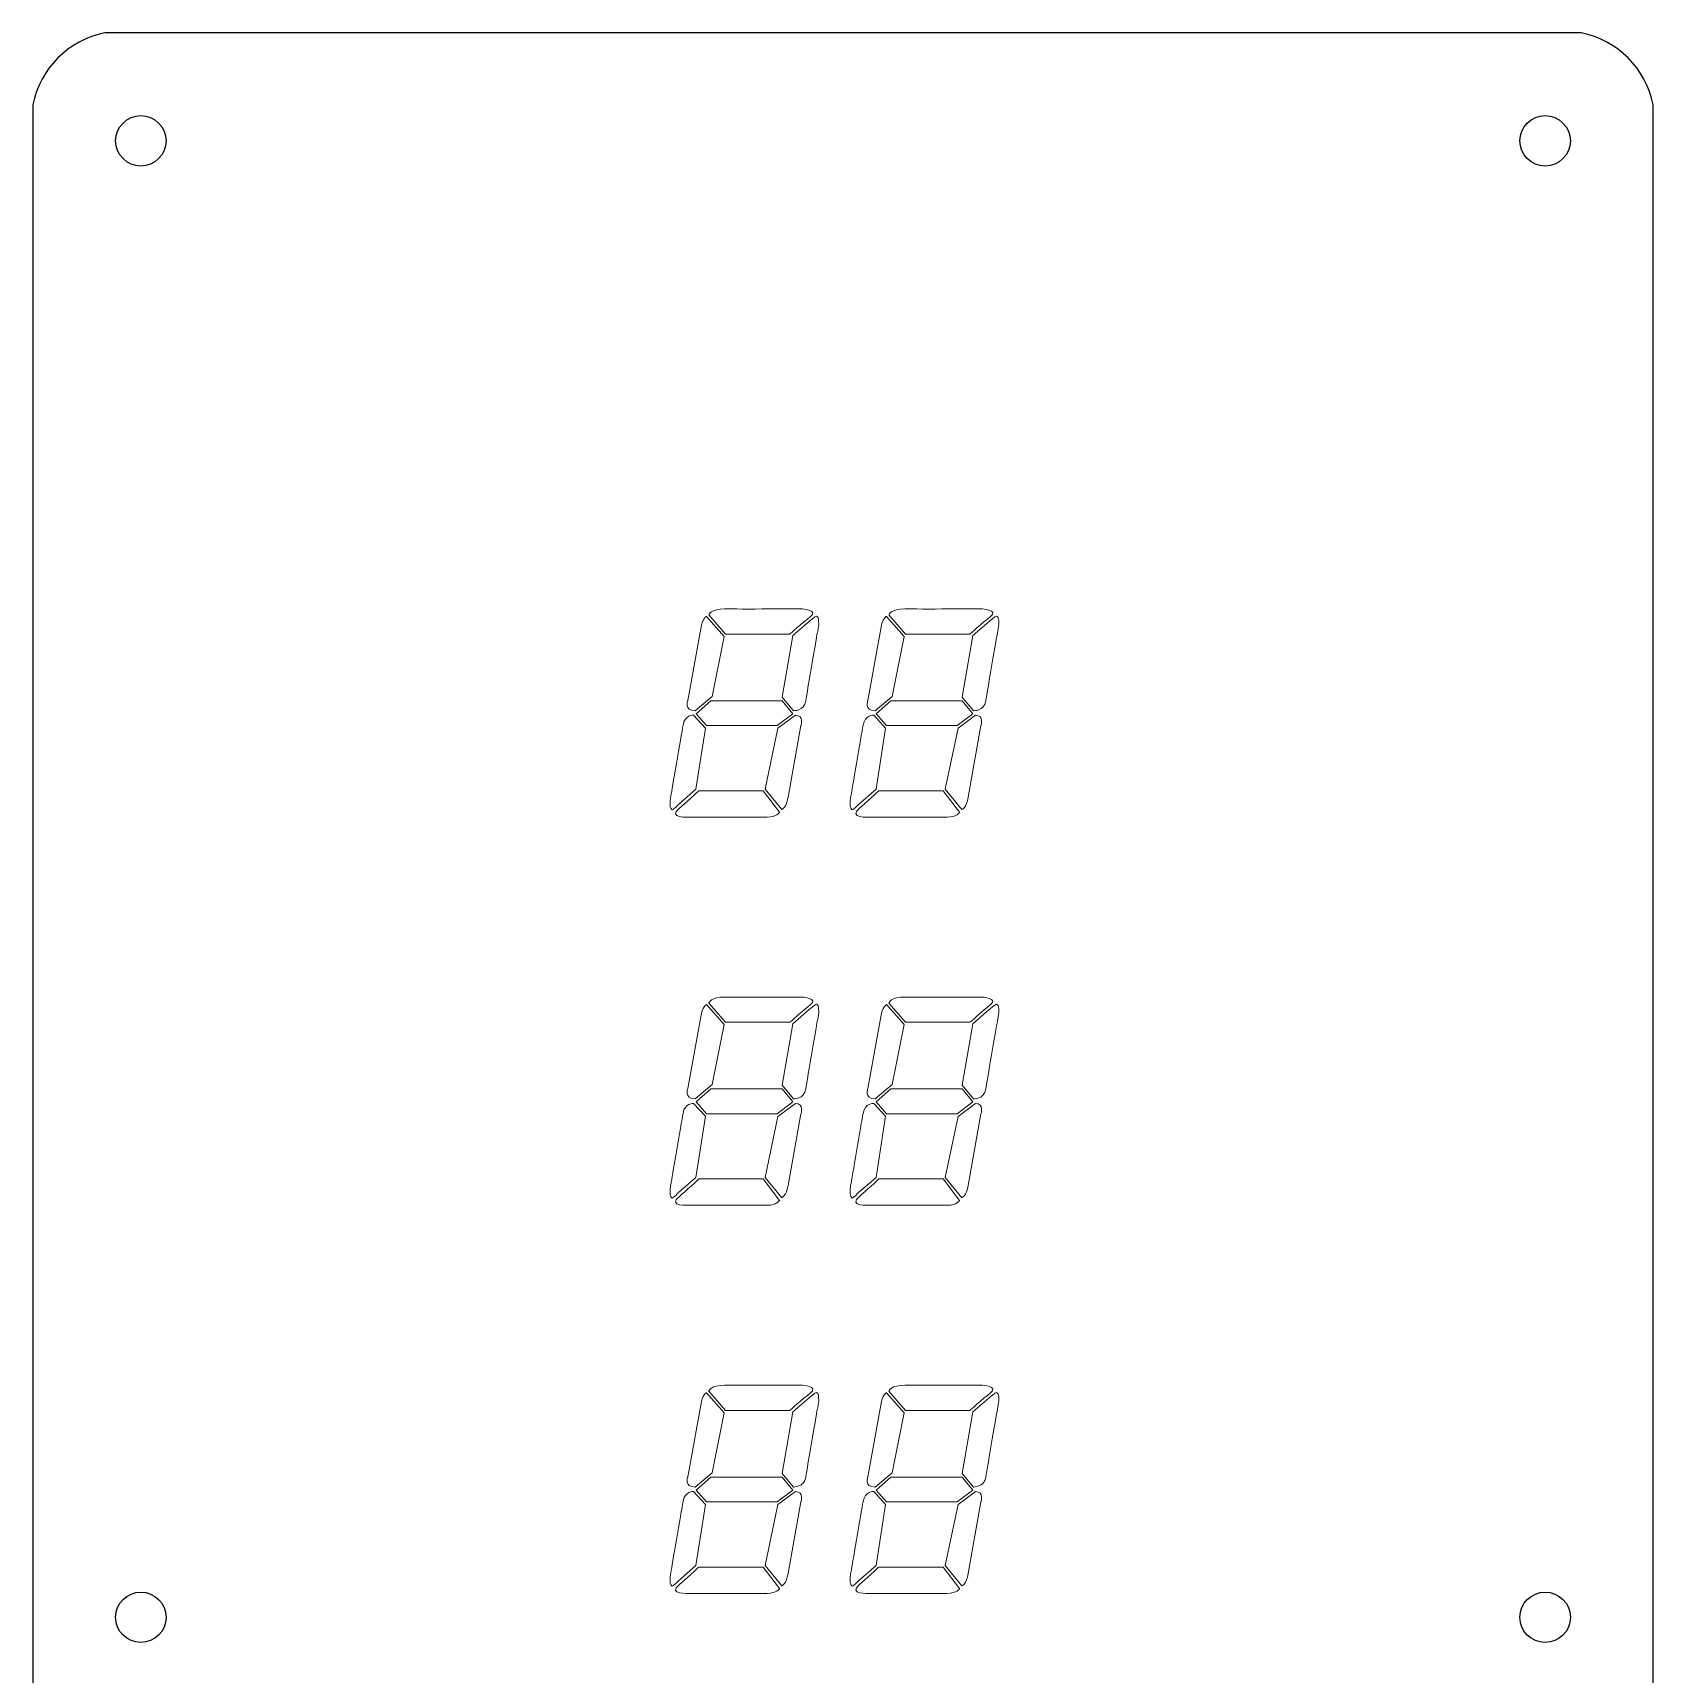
# Model space of a CAD drawing. Header units: millimetres. Extents: x 4496 to 4946, y 453 to 1333.
# Drawn here: x 4495.8 to 4945.8, y 877.3 to 1333.1 of the extents above; entities that cross this region are included whole.
import ezdxf

# ---------------------------------------------------------------- set-up
doc = ezdxf.new("R2010")
doc.units = ezdxf.units.MM
doc.layers.add('Capa 1', color=7, linetype='Continuous')

msp = doc.modelspace()

# ---------------------------------------------------------------- linework, layer by layer
at = {"color": 7}
msp.add_line((4925.83, 1333.07), (4515.83, 1333.07), dxfattribs=at)
for p, q in [((4495.83, 1313.07), (4495.83, 473.07)), ((4945.83, 473.07), (4945.83, 1313.07))]:
    msp.add_line(p, q)
for centre in [(4525.83, 1303.07), (4915.83, 1303.07), (4525.83, 893.07), (4915.83, 893.07)]:
    msp.add_circle(centre, 7, dxfattribs=at)
for centre, start, end in [((4520.83, 1308.07), 101.3099, 168.6901), ((4920.83, 1308.07), 11.3099, 78.6901)]:
    msp.add_arc(centre, 25.5, start, end, dxfattribs=at)
at = {"layer": 'Capa 1', "color": 7, "lineweight": 0}
for points in [[(4680.03, 1143.96), (4684.15, 1147.59), (4703.95, 1147.59), (4706.88, 1143.96), (4702.57, 1140.69), (4682.88, 1140.69), (4680.03, 1143.96)], [(4730.03, 1143.96), (4734.15, 1147.59), (4753.95, 1147.59), (4756.88, 1143.96), (4752.57, 1140.69), (4732.88, 1140.69), (4730.03, 1143.96)], [(4680.03, 1036.18), (4684.15, 1039.8), (4703.95, 1039.8), (4706.88, 1036.18), (4702.57, 1032.9), (4682.88, 1032.9), (4680.03, 1036.18)], [(4730.03, 1036.18), (4734.15, 1039.8), (4753.95, 1039.8), (4756.88, 1036.18), (4752.57, 1032.9), (4732.88, 1032.9), (4730.03, 1036.18)], [(4680.03, 928.39), (4684.15, 932.01), (4703.95, 932.01), (4706.88, 928.39), (4702.57, 925.11), (4682.88, 925.11), (4680.03, 928.39)], [(4730.03, 928.39), (4734.15, 932.01), (4753.95, 932.01), (4756.88, 928.39), (4752.57, 925.11), (4732.88, 925.11), (4730.03, 928.39)]]:
    msp.add_lwpolyline(points, dxfattribs=at)
for points, knots in [([(4706.1, 1166.09), (4706.1, 1166.09), (4688.18, 1166.09), (4688.18, 1166.09), (4688.18, 1166.09), (4683.58, 1171.41), (4683.58, 1171.41), (4683.58, 1171.41), (4684.14, 1173.16), (4687.97, 1173.09), (4691.8, 1173.02), (4709.35, 1173.1), (4709.35, 1173.1), (4709.35, 1173.1), (4714.14, 1172.72), (4711.84, 1170.98), (4709.54, 1169.24), (4706.1, 1166.09), (4706.1, 1166.09)], [0, 0, 0, 0, 1, 1, 1, 2, 2, 2, 3, 3, 3, 4, 4, 4, 5, 5, 5, 6, 6, 6, 6]), ([(4756.1, 1166.09), (4756.1, 1166.09), (4738.18, 1166.09), (4738.18, 1166.09), (4738.18, 1166.09), (4733.58, 1171.41), (4733.58, 1171.41), (4733.58, 1171.41), (4734.14, 1173.16), (4737.97, 1173.09), (4741.8, 1173.02), (4759.35, 1173.1), (4759.35, 1173.1), (4759.35, 1173.1), (4764.14, 1172.72), (4761.84, 1170.98), (4759.54, 1169.24), (4756.1, 1166.09), (4756.1, 1166.09)], [0, 0, 0, 0, 1, 1, 1, 2, 2, 2, 3, 3, 3, 4, 4, 4, 5, 5, 5, 6, 6, 6, 6]), ([(4681.31, 1167.58), (4681.72, 1170.5), (4682.89, 1170.98), (4682.89, 1170.98), (4682.89, 1170.98), (4687.81, 1165.43), (4687.81, 1165.43), (4687.81, 1165.43), (4684.49, 1148.76), (4684.49, 1148.76), (4684.49, 1148.76), (4679.78, 1144.81), (4679.78, 1144.81), (4676.63, 1144.81), (4677.72, 1147.66), (4677.72, 1147.66), (4677.72, 1147.66), (4681.31, 1167.58), (4681.31, 1167.58)], [0, 0, 0, 0, 1, 1, 1, 2, 2, 2, 3, 3, 3, 4, 4, 4, 5, 5, 5, 6, 6, 6, 6]), ([(4713.46, 1171.07), (4713.21, 1171.12), (4711.42, 1169.59), (4711.42, 1169.59), (4711.42, 1169.59), (4706.88, 1165.69), (4706.88, 1165.69), (4706.88, 1165.69), (4703.95, 1148.59), (4703.95, 1148.59), (4703.95, 1148.59), (4707.08, 1144.81), (4707.08, 1144.81), (4707.08, 1144.81), (4709.99, 1144.67), (4710.48, 1147.59), (4710.97, 1150.5), (4713.73, 1166.56), (4713.73, 1166.56), (4713.73, 1166.56), (4714.22, 1168.35), (4714.07, 1169.91), (4714.02, 1170.38), (4713.87, 1170.99), (4713.46, 1171.07)], [0, 0, 0, 0, 1, 1, 1, 2, 2, 2, 3, 3, 3, 4, 4, 4, 5, 5, 5, 6, 6, 6, 7, 7, 7, 8, 8, 8, 8]), ([(4731.31, 1167.58), (4731.72, 1170.5), (4732.89, 1170.98), (4732.89, 1170.98), (4732.89, 1170.98), (4737.81, 1165.43), (4737.81, 1165.43), (4737.81, 1165.43), (4734.49, 1148.76), (4734.49, 1148.76), (4734.49, 1148.76), (4729.78, 1144.81), (4729.78, 1144.81), (4726.63, 1144.81), (4727.72, 1147.66), (4727.72, 1147.66), (4727.72, 1147.66), (4731.31, 1167.58), (4731.31, 1167.58)], [0, 0, 0, 0, 1, 1, 1, 2, 2, 2, 3, 3, 3, 4, 4, 4, 5, 5, 5, 6, 6, 6, 6]), ([(4763.46, 1171.07), (4763.21, 1171.12), (4761.42, 1169.59), (4761.42, 1169.59), (4761.42, 1169.59), (4756.88, 1165.69), (4756.88, 1165.69), (4756.88, 1165.69), (4753.95, 1148.59), (4753.95, 1148.59), (4753.95, 1148.59), (4757.08, 1144.81), (4757.08, 1144.81), (4757.08, 1144.81), (4759.99, 1144.67), (4760.48, 1147.59), (4760.97, 1150.5), (4763.73, 1166.56), (4763.73, 1166.56), (4763.73, 1166.56), (4764.22, 1168.35), (4764.07, 1169.91), (4764.02, 1170.38), (4763.87, 1170.99), (4763.46, 1171.07)], [0, 0, 0, 0, 1, 1, 1, 2, 2, 2, 3, 3, 3, 4, 4, 4, 5, 5, 5, 6, 6, 6, 7, 7, 7, 8, 8, 8, 8]), ([(4673.42, 1117.28), (4673.67, 1117.23), (4675.12, 1118.77), (4675.12, 1118.77), (4675.12, 1118.77), (4680, 1123), (4680, 1123), (4680, 1123), (4682.61, 1140), (4682.61, 1140), (4682.61, 1140), (4679.35, 1143.56), (4679.35, 1143.56), (4679.35, 1143.56), (4676.88, 1143.69), (4676.4, 1140.77), (4675.91, 1137.85), (4673.15, 1121.8), (4673.15, 1121.8), (4673.15, 1121.8), (4672.66, 1120.01), (4672.81, 1118.45), (4672.86, 1117.98), (4673.01, 1117.37), (4673.42, 1117.28)], [0, 0, 0, 0, 1, 1, 1, 2, 2, 2, 3, 3, 3, 4, 4, 4, 5, 5, 5, 6, 6, 6, 7, 7, 7, 8, 8, 8, 8]), ([(4705.56, 1120.78), (4705.16, 1117.85), (4703.81, 1117.36), (4703.81, 1117.36), (4703.81, 1117.36), (4699.25, 1123), (4699.25, 1123), (4699.25, 1123), (4702.78, 1139.93), (4702.78, 1139.93), (4702.78, 1139.93), (4707.61, 1143.55), (4707.61, 1143.55), (4710.17, 1143.55), (4709.15, 1140.7), (4709.15, 1140.7), (4709.15, 1140.7), (4705.56, 1120.78), (4705.56, 1120.78)], [0, 0, 0, 0, 1, 1, 1, 2, 2, 2, 3, 3, 3, 4, 4, 4, 5, 5, 5, 6, 6, 6, 6]), ([(4723.42, 1117.28), (4723.67, 1117.23), (4725.12, 1118.77), (4725.12, 1118.77), (4725.12, 1118.77), (4730, 1123), (4730, 1123), (4730, 1123), (4732.61, 1140), (4732.61, 1140), (4732.61, 1140), (4729.35, 1143.56), (4729.35, 1143.56), (4729.35, 1143.56), (4726.88, 1143.69), (4726.4, 1140.77), (4725.91, 1137.85), (4723.15, 1121.8), (4723.15, 1121.8), (4723.15, 1121.8), (4722.66, 1120.01), (4722.81, 1118.45), (4722.86, 1117.98), (4723.01, 1117.37), (4723.42, 1117.28)], [0, 0, 0, 0, 1, 1, 1, 2, 2, 2, 3, 3, 3, 4, 4, 4, 5, 5, 5, 6, 6, 6, 7, 7, 7, 8, 8, 8, 8]), ([(4755.56, 1120.78), (4755.16, 1117.85), (4753.81, 1117.36), (4753.81, 1117.36), (4753.81, 1117.36), (4749.25, 1123), (4749.25, 1123), (4749.25, 1123), (4752.78, 1139.93), (4752.78, 1139.93), (4752.78, 1139.93), (4757.61, 1143.55), (4757.61, 1143.55), (4760.17, 1143.55), (4759.15, 1140.7), (4759.15, 1140.7), (4759.15, 1140.7), (4755.56, 1120.78), (4755.56, 1120.78)], [0, 0, 0, 0, 1, 1, 1, 2, 2, 2, 3, 3, 3, 4, 4, 4, 5, 5, 5, 6, 6, 6, 6]), ([(4680.79, 1122.59), (4680.79, 1122.59), (4698.66, 1122.59), (4698.66, 1122.59), (4698.66, 1122.59), (4703.22, 1116.6), (4703.22, 1116.6), (4703.22, 1116.6), (4702.45, 1115.28), (4699.74, 1115.28), (4697.02, 1115.28), (4678.22, 1115.28), (4678.22, 1115.28), (4678.22, 1115.28), (4671.8, 1114.85), (4675.48, 1117.82), (4676.8, 1118.88), (4680.79, 1122.59), (4680.79, 1122.59)], [0, 0, 0, 0, 1, 1, 1, 2, 2, 2, 3, 3, 3, 4, 4, 4, 5, 5, 5, 6, 6, 6, 6]), ([(4730.79, 1122.59), (4730.79, 1122.59), (4748.66, 1122.59), (4748.66, 1122.59), (4748.66, 1122.59), (4753.22, 1116.6), (4753.22, 1116.6), (4753.22, 1116.6), (4752.45, 1115.28), (4749.74, 1115.28), (4747.02, 1115.28), (4728.22, 1115.28), (4728.22, 1115.28), (4728.22, 1115.28), (4721.8, 1114.85), (4725.48, 1117.82), (4726.8, 1118.88), (4730.79, 1122.59), (4730.79, 1122.59)], [0, 0, 0, 0, 1, 1, 1, 2, 2, 2, 3, 3, 3, 4, 4, 4, 5, 5, 5, 6, 6, 6, 6]), ([(4681.31, 1059.79), (4681.72, 1062.71), (4682.89, 1063.19), (4682.89, 1063.19), (4682.89, 1063.19), (4687.81, 1057.64), (4687.81, 1057.64), (4687.81, 1057.64), (4684.49, 1040.98), (4684.49, 1040.98), (4684.49, 1040.98), (4679.78, 1037.02), (4679.78, 1037.02), (4676.63, 1037.02), (4677.72, 1039.87), (4677.72, 1039.87), (4677.72, 1039.87), (4681.31, 1059.79), (4681.31, 1059.79)], [0, 0, 0, 0, 1, 1, 1, 2, 2, 2, 3, 3, 3, 4, 4, 4, 5, 5, 5, 6, 6, 6, 6]), ([(4706.1, 1058.3), (4706.1, 1058.3), (4688.18, 1058.3), (4688.18, 1058.3), (4688.18, 1058.3), (4683.58, 1063.62), (4683.58, 1063.62), (4683.58, 1063.62), (4684.14, 1065.37), (4687.97, 1065.31), (4691.8, 1065.24), (4709.35, 1065.31), (4709.35, 1065.31), (4709.35, 1065.31), (4714.14, 1064.93), (4711.84, 1063.19), (4709.54, 1061.45), (4706.1, 1058.3), (4706.1, 1058.3)], [0, 0, 0, 0, 1, 1, 1, 2, 2, 2, 3, 3, 3, 4, 4, 4, 5, 5, 5, 6, 6, 6, 6]), ([(4713.46, 1063.28), (4713.21, 1063.33), (4711.42, 1061.8), (4711.42, 1061.8), (4711.42, 1061.8), (4706.88, 1057.9), (4706.88, 1057.9), (4706.88, 1057.9), (4703.95, 1040.8), (4703.95, 1040.8), (4703.95, 1040.8), (4707.08, 1037.02), (4707.08, 1037.02), (4707.08, 1037.02), (4709.99, 1036.88), (4710.48, 1039.8), (4710.97, 1042.71), (4713.73, 1058.77), (4713.73, 1058.77), (4713.73, 1058.77), (4714.22, 1060.56), (4714.07, 1062.12), (4714.02, 1062.59), (4713.87, 1063.2), (4713.46, 1063.28)], [0, 0, 0, 0, 1, 1, 1, 2, 2, 2, 3, 3, 3, 4, 4, 4, 5, 5, 5, 6, 6, 6, 7, 7, 7, 8, 8, 8, 8]), ([(4731.31, 1059.79), (4731.72, 1062.71), (4732.89, 1063.19), (4732.89, 1063.19), (4732.89, 1063.19), (4737.81, 1057.64), (4737.81, 1057.64), (4737.81, 1057.64), (4734.49, 1040.98), (4734.49, 1040.98), (4734.49, 1040.98), (4729.78, 1037.02), (4729.78, 1037.02), (4726.63, 1037.02), (4727.72, 1039.87), (4727.72, 1039.87), (4727.72, 1039.87), (4731.31, 1059.79), (4731.31, 1059.79)], [0, 0, 0, 0, 1, 1, 1, 2, 2, 2, 3, 3, 3, 4, 4, 4, 5, 5, 5, 6, 6, 6, 6]), ([(4756.1, 1058.3), (4756.1, 1058.3), (4738.18, 1058.3), (4738.18, 1058.3), (4738.18, 1058.3), (4733.58, 1063.62), (4733.58, 1063.62), (4733.58, 1063.62), (4734.14, 1065.37), (4737.97, 1065.31), (4741.8, 1065.24), (4759.35, 1065.31), (4759.35, 1065.31), (4759.35, 1065.31), (4764.14, 1064.93), (4761.84, 1063.19), (4759.54, 1061.45), (4756.1, 1058.3), (4756.1, 1058.3)], [0, 0, 0, 0, 1, 1, 1, 2, 2, 2, 3, 3, 3, 4, 4, 4, 5, 5, 5, 6, 6, 6, 6]), ([(4763.46, 1063.28), (4763.21, 1063.33), (4761.42, 1061.8), (4761.42, 1061.8), (4761.42, 1061.8), (4756.88, 1057.9), (4756.88, 1057.9), (4756.88, 1057.9), (4753.95, 1040.8), (4753.95, 1040.8), (4753.95, 1040.8), (4757.08, 1037.02), (4757.08, 1037.02), (4757.08, 1037.02), (4759.99, 1036.88), (4760.48, 1039.8), (4760.97, 1042.71), (4763.73, 1058.77), (4763.73, 1058.77), (4763.73, 1058.77), (4764.22, 1060.56), (4764.07, 1062.12), (4764.02, 1062.59), (4763.87, 1063.2), (4763.46, 1063.28)], [0, 0, 0, 0, 1, 1, 1, 2, 2, 2, 3, 3, 3, 4, 4, 4, 5, 5, 5, 6, 6, 6, 7, 7, 7, 8, 8, 8, 8]), ([(4673.42, 1009.49), (4673.67, 1009.44), (4675.12, 1010.98), (4675.12, 1010.98), (4675.12, 1010.98), (4680, 1015.21), (4680, 1015.21), (4680, 1015.21), (4682.61, 1032.21), (4682.61, 1032.21), (4682.61, 1032.21), (4679.35, 1035.77), (4679.35, 1035.77), (4679.35, 1035.77), (4676.88, 1035.9), (4676.4, 1032.98), (4675.91, 1030.06), (4673.15, 1014.01), (4673.15, 1014.01), (4673.15, 1014.01), (4672.66, 1012.22), (4672.81, 1010.66), (4672.86, 1010.19), (4673.01, 1009.58), (4673.42, 1009.49)], [0, 0, 0, 0, 1, 1, 1, 2, 2, 2, 3, 3, 3, 4, 4, 4, 5, 5, 5, 6, 6, 6, 7, 7, 7, 8, 8, 8, 8]), ([(4705.56, 1012.99), (4705.16, 1010.06), (4703.81, 1009.57), (4703.81, 1009.57), (4703.81, 1009.57), (4699.25, 1015.21), (4699.25, 1015.21), (4699.25, 1015.21), (4702.78, 1032.14), (4702.78, 1032.14), (4702.78, 1032.14), (4707.61, 1035.76), (4707.61, 1035.76), (4710.17, 1035.76), (4709.15, 1032.91), (4709.15, 1032.91), (4709.15, 1032.91), (4705.56, 1012.99), (4705.56, 1012.99)], [0, 0, 0, 0, 1, 1, 1, 2, 2, 2, 3, 3, 3, 4, 4, 4, 5, 5, 5, 6, 6, 6, 6]), ([(4723.42, 1009.49), (4723.67, 1009.44), (4725.12, 1010.98), (4725.12, 1010.98), (4725.12, 1010.98), (4730, 1015.21), (4730, 1015.21), (4730, 1015.21), (4732.61, 1032.21), (4732.61, 1032.21), (4732.61, 1032.21), (4729.35, 1035.77), (4729.35, 1035.77), (4729.35, 1035.77), (4726.88, 1035.9), (4726.4, 1032.98), (4725.91, 1030.06), (4723.15, 1014.01), (4723.15, 1014.01), (4723.15, 1014.01), (4722.66, 1012.22), (4722.81, 1010.66), (4722.86, 1010.19), (4723.01, 1009.58), (4723.42, 1009.49)], [0, 0, 0, 0, 1, 1, 1, 2, 2, 2, 3, 3, 3, 4, 4, 4, 5, 5, 5, 6, 6, 6, 7, 7, 7, 8, 8, 8, 8]), ([(4755.56, 1012.99), (4755.16, 1010.06), (4753.81, 1009.57), (4753.81, 1009.57), (4753.81, 1009.57), (4749.25, 1015.21), (4749.25, 1015.21), (4749.25, 1015.21), (4752.78, 1032.14), (4752.78, 1032.14), (4752.78, 1032.14), (4757.61, 1035.76), (4757.61, 1035.76), (4760.17, 1035.76), (4759.15, 1032.91), (4759.15, 1032.91), (4759.15, 1032.91), (4755.56, 1012.99), (4755.56, 1012.99)], [0, 0, 0, 0, 1, 1, 1, 2, 2, 2, 3, 3, 3, 4, 4, 4, 5, 5, 5, 6, 6, 6, 6]), ([(4680.79, 1014.8), (4680.79, 1014.8), (4698.66, 1014.8), (4698.66, 1014.8), (4698.66, 1014.8), (4703.22, 1008.81), (4703.22, 1008.81), (4703.22, 1008.81), (4702.45, 1007.49), (4699.74, 1007.49), (4697.02, 1007.49), (4678.22, 1007.49), (4678.22, 1007.49), (4678.22, 1007.49), (4671.8, 1007.06), (4675.48, 1010.03), (4676.8, 1011.09), (4680.79, 1014.8), (4680.79, 1014.8)], [0, 0, 0, 0, 1, 1, 1, 2, 2, 2, 3, 3, 3, 4, 4, 4, 5, 5, 5, 6, 6, 6, 6]), ([(4730.79, 1014.8), (4730.79, 1014.8), (4748.66, 1014.8), (4748.66, 1014.8), (4748.66, 1014.8), (4753.22, 1008.81), (4753.22, 1008.81), (4753.22, 1008.81), (4752.45, 1007.49), (4749.74, 1007.49), (4747.02, 1007.49), (4728.22, 1007.49), (4728.22, 1007.49), (4728.22, 1007.49), (4721.8, 1007.06), (4725.48, 1010.03), (4726.8, 1011.09), (4730.79, 1014.8), (4730.79, 1014.8)], [0, 0, 0, 0, 1, 1, 1, 2, 2, 2, 3, 3, 3, 4, 4, 4, 5, 5, 5, 6, 6, 6, 6]), ([(4706.1, 950.51), (4706.1, 950.51), (4688.18, 950.51), (4688.18, 950.51), (4688.18, 950.51), (4683.58, 955.84), (4683.58, 955.84), (4683.58, 955.84), (4684.14, 957.59), (4687.97, 957.52), (4691.8, 957.45), (4709.35, 957.52), (4709.35, 957.52), (4709.35, 957.52), (4714.14, 957.14), (4711.84, 955.4), (4709.54, 953.66), (4706.1, 950.51), (4706.1, 950.51)], [0, 0, 0, 0, 1, 1, 1, 2, 2, 2, 3, 3, 3, 4, 4, 4, 5, 5, 5, 6, 6, 6, 6]), ([(4756.1, 950.51), (4756.1, 950.51), (4738.18, 950.51), (4738.18, 950.51), (4738.18, 950.51), (4733.58, 955.84), (4733.58, 955.84), (4733.58, 955.84), (4734.14, 957.59), (4737.97, 957.52), (4741.8, 957.45), (4759.35, 957.52), (4759.35, 957.52), (4759.35, 957.52), (4764.14, 957.14), (4761.84, 955.4), (4759.54, 953.66), (4756.1, 950.51), (4756.1, 950.51)], [0, 0, 0, 0, 1, 1, 1, 2, 2, 2, 3, 3, 3, 4, 4, 4, 5, 5, 5, 6, 6, 6, 6]), ([(4681.31, 952), (4681.72, 954.92), (4682.89, 955.4), (4682.89, 955.4), (4682.89, 955.4), (4687.81, 949.85), (4687.81, 949.85), (4687.81, 949.85), (4684.49, 933.19), (4684.49, 933.19), (4684.49, 933.19), (4679.78, 929.23), (4679.78, 929.23), (4676.63, 929.23), (4677.72, 932.08), (4677.72, 932.08), (4677.72, 932.08), (4681.31, 952), (4681.31, 952)], [0, 0, 0, 0, 1, 1, 1, 2, 2, 2, 3, 3, 3, 4, 4, 4, 5, 5, 5, 6, 6, 6, 6]), ([(4713.46, 955.49), (4713.21, 955.55), (4711.42, 954.01), (4711.42, 954.01), (4711.42, 954.01), (4706.88, 950.11), (4706.88, 950.11), (4706.88, 950.11), (4703.95, 933.01), (4703.95, 933.01), (4703.95, 933.01), (4707.08, 929.23), (4707.08, 929.23), (4707.08, 929.23), (4709.99, 929.09), (4710.48, 932.01), (4710.97, 934.92), (4713.73, 950.98), (4713.73, 950.98), (4713.73, 950.98), (4714.22, 952.77), (4714.07, 954.33), (4714.02, 954.8), (4713.87, 955.41), (4713.46, 955.49)], [0, 0, 0, 0, 1, 1, 1, 2, 2, 2, 3, 3, 3, 4, 4, 4, 5, 5, 5, 6, 6, 6, 7, 7, 7, 8, 8, 8, 8]), ([(4731.31, 952), (4731.72, 954.92), (4732.89, 955.4), (4732.89, 955.4), (4732.89, 955.4), (4737.81, 949.85), (4737.81, 949.85), (4737.81, 949.85), (4734.49, 933.19), (4734.49, 933.19), (4734.49, 933.19), (4729.78, 929.23), (4729.78, 929.23), (4726.63, 929.23), (4727.72, 932.08), (4727.72, 932.08), (4727.72, 932.08), (4731.31, 952), (4731.31, 952)], [0, 0, 0, 0, 1, 1, 1, 2, 2, 2, 3, 3, 3, 4, 4, 4, 5, 5, 5, 6, 6, 6, 6]), ([(4763.46, 955.49), (4763.21, 955.55), (4761.42, 954.01), (4761.42, 954.01), (4761.42, 954.01), (4756.88, 950.11), (4756.88, 950.11), (4756.88, 950.11), (4753.95, 933.01), (4753.95, 933.01), (4753.95, 933.01), (4757.08, 929.23), (4757.08, 929.23), (4757.08, 929.23), (4759.99, 929.09), (4760.48, 932.01), (4760.97, 934.92), (4763.73, 950.98), (4763.73, 950.98), (4763.73, 950.98), (4764.22, 952.77), (4764.07, 954.33), (4764.02, 954.8), (4763.87, 955.41), (4763.46, 955.49)], [0, 0, 0, 0, 1, 1, 1, 2, 2, 2, 3, 3, 3, 4, 4, 4, 5, 5, 5, 6, 6, 6, 7, 7, 7, 8, 8, 8, 8]), ([(4673.42, 901.71), (4673.67, 901.66), (4675.12, 903.19), (4675.12, 903.19), (4675.12, 903.19), (4680, 907.42), (4680, 907.42), (4680, 907.42), (4682.61, 924.42), (4682.61, 924.42), (4682.61, 924.42), (4679.35, 927.98), (4679.35, 927.98), (4679.35, 927.98), (4676.88, 928.11), (4676.4, 925.19), (4675.91, 922.28), (4673.15, 906.22), (4673.15, 906.22), (4673.15, 906.22), (4672.66, 904.43), (4672.81, 902.87), (4672.86, 902.4), (4673.01, 901.79), (4673.42, 901.71)], [0, 0, 0, 0, 1, 1, 1, 2, 2, 2, 3, 3, 3, 4, 4, 4, 5, 5, 5, 6, 6, 6, 7, 7, 7, 8, 8, 8, 8]), ([(4705.56, 905.2), (4705.16, 902.28), (4703.81, 901.78), (4703.81, 901.78), (4703.81, 901.78), (4699.25, 907.43), (4699.25, 907.43), (4699.25, 907.43), (4702.78, 924.35), (4702.78, 924.35), (4702.78, 924.35), (4707.61, 927.97), (4707.61, 927.97), (4710.17, 927.97), (4709.15, 925.12), (4709.15, 925.12), (4709.15, 925.12), (4705.56, 905.2), (4705.56, 905.2)], [0, 0, 0, 0, 1, 1, 1, 2, 2, 2, 3, 3, 3, 4, 4, 4, 5, 5, 5, 6, 6, 6, 6]), ([(4723.42, 901.71), (4723.67, 901.66), (4725.12, 903.19), (4725.12, 903.19), (4725.12, 903.19), (4730, 907.42), (4730, 907.42), (4730, 907.42), (4732.61, 924.42), (4732.61, 924.42), (4732.61, 924.42), (4729.35, 927.98), (4729.35, 927.98), (4729.35, 927.98), (4726.88, 928.11), (4726.4, 925.19), (4725.91, 922.28), (4723.15, 906.22), (4723.15, 906.22), (4723.15, 906.22), (4722.66, 904.43), (4722.81, 902.87), (4722.86, 902.4), (4723.01, 901.79), (4723.42, 901.71)], [0, 0, 0, 0, 1, 1, 1, 2, 2, 2, 3, 3, 3, 4, 4, 4, 5, 5, 5, 6, 6, 6, 7, 7, 7, 8, 8, 8, 8]), ([(4755.56, 905.2), (4755.16, 902.28), (4753.81, 901.78), (4753.81, 901.78), (4753.81, 901.78), (4749.25, 907.43), (4749.25, 907.43), (4749.25, 907.43), (4752.78, 924.35), (4752.78, 924.35), (4752.78, 924.35), (4757.61, 927.97), (4757.61, 927.97), (4760.17, 927.97), (4759.15, 925.12), (4759.15, 925.12), (4759.15, 925.12), (4755.56, 905.2), (4755.56, 905.2)], [0, 0, 0, 0, 1, 1, 1, 2, 2, 2, 3, 3, 3, 4, 4, 4, 5, 5, 5, 6, 6, 6, 6]), ([(4680.79, 907.01), (4680.79, 907.01), (4698.66, 907.01), (4698.66, 907.01), (4698.66, 907.01), (4703.22, 901.02), (4703.22, 901.02), (4703.22, 901.02), (4702.45, 899.7), (4699.74, 899.7), (4697.02, 899.7), (4678.22, 899.7), (4678.22, 899.7), (4678.22, 899.7), (4671.8, 899.27), (4675.48, 902.24), (4676.8, 903.3), (4680.79, 907.01), (4680.79, 907.01)], [0, 0, 0, 0, 1, 1, 1, 2, 2, 2, 3, 3, 3, 4, 4, 4, 5, 5, 5, 6, 6, 6, 6]), ([(4730.79, 907.01), (4730.79, 907.01), (4748.66, 907.01), (4748.66, 907.01), (4748.66, 907.01), (4753.22, 901.02), (4753.22, 901.02), (4753.22, 901.02), (4752.45, 899.7), (4749.74, 899.7), (4747.02, 899.7), (4728.22, 899.7), (4728.22, 899.7), (4728.22, 899.7), (4721.8, 899.27), (4725.48, 902.24), (4726.8, 903.3), (4730.79, 907.01), (4730.79, 907.01)], [0, 0, 0, 0, 1, 1, 1, 2, 2, 2, 3, 3, 3, 4, 4, 4, 5, 5, 5, 6, 6, 6, 6])]:
    msp.add_open_spline(points, degree=3, knots=knots, dxfattribs=at)

doc.saveas('drawing.dxf')
